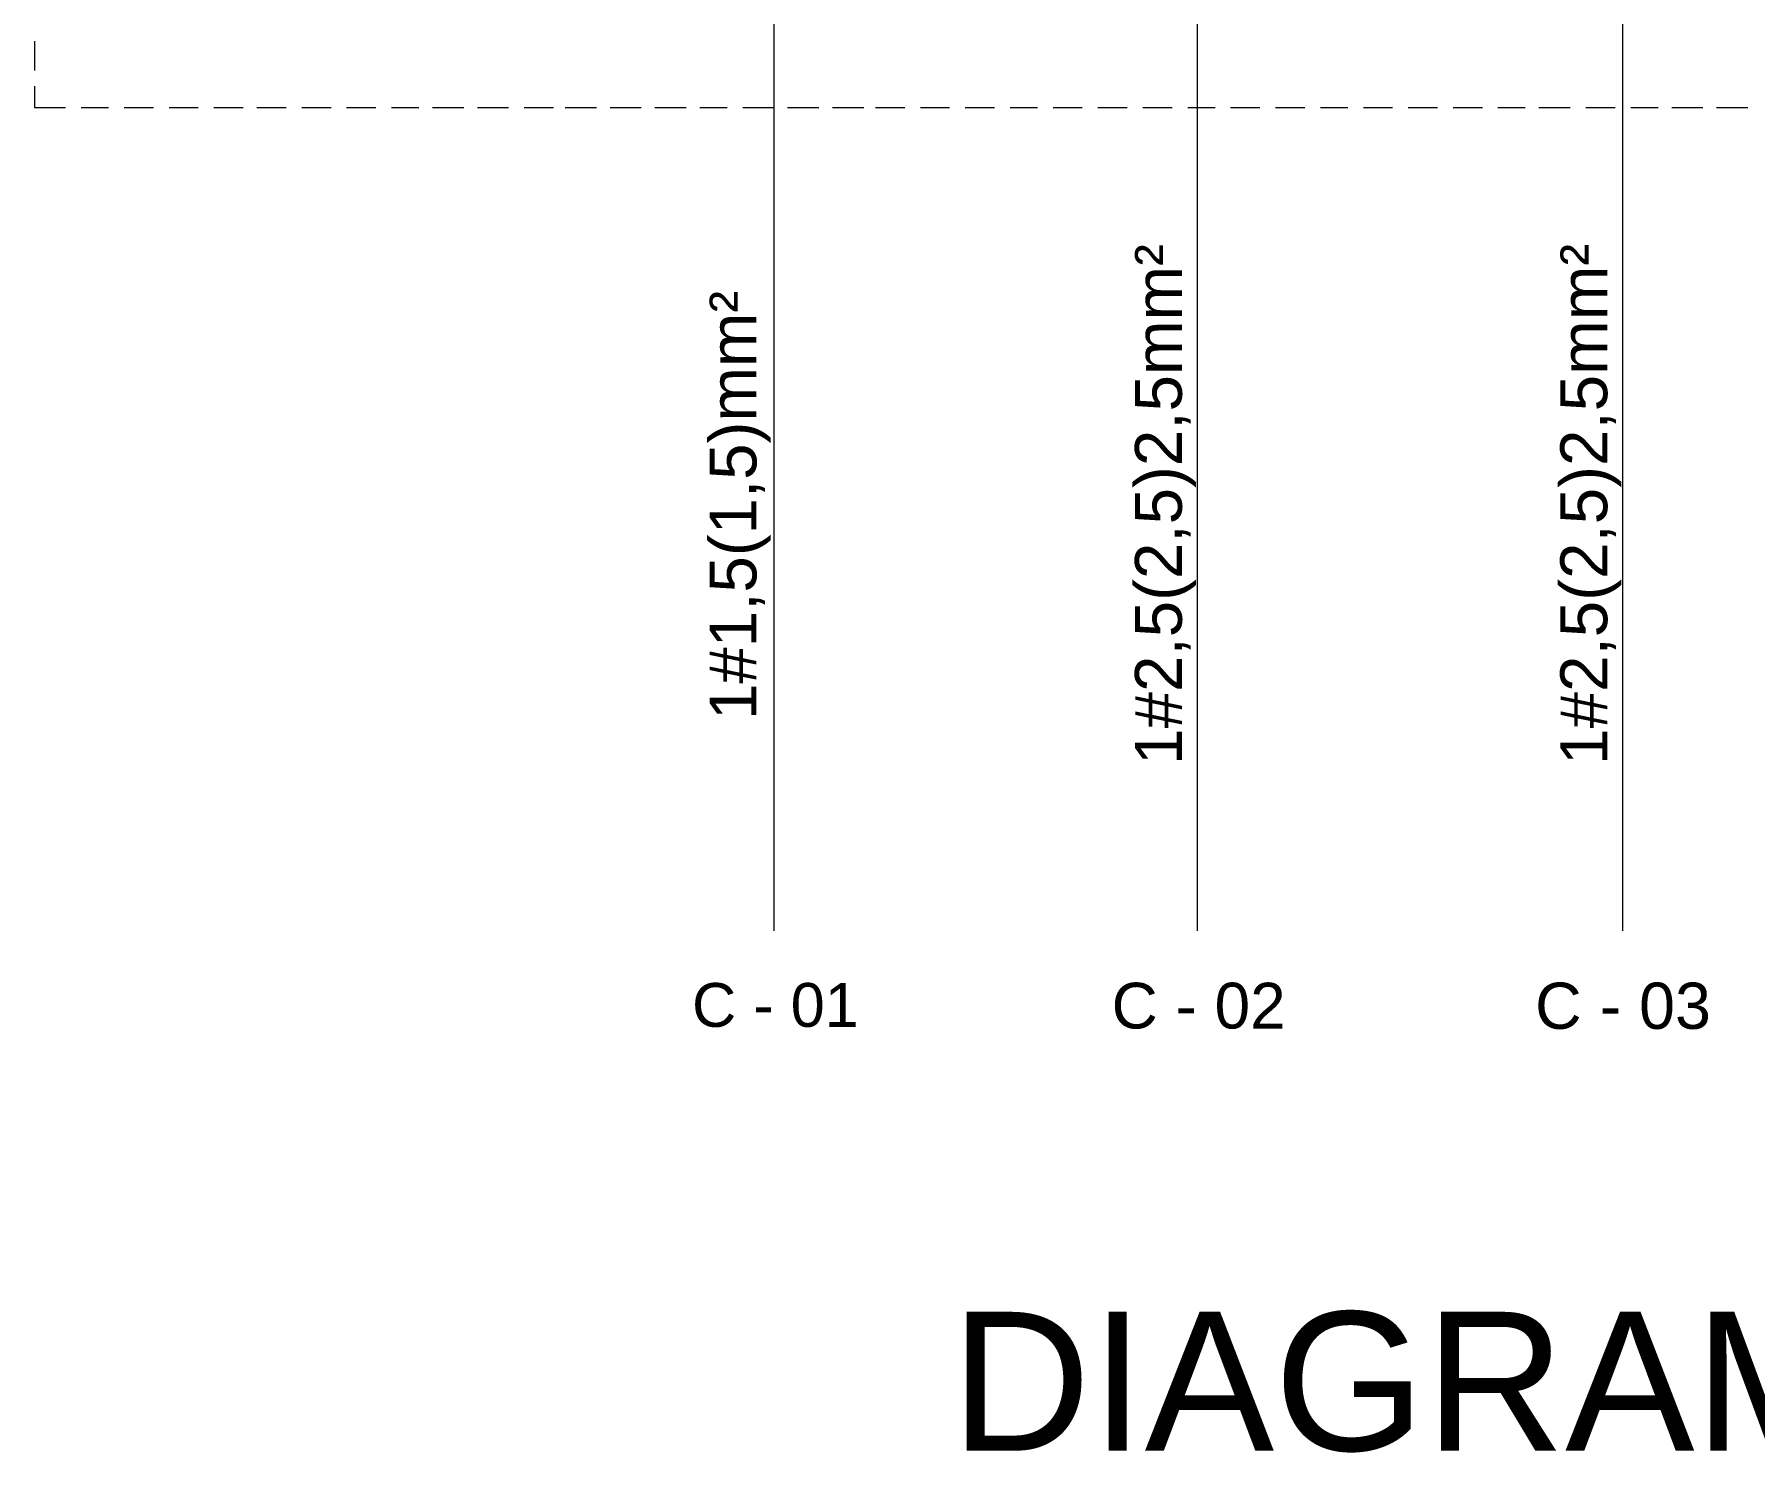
# Model space of a CAD drawing. Header units: millimetres. Extents: x 50 to 186, y -32 to 33.
# Drawn here: x 90.238 to 93.154, y 23.66 to 26.065 of the extents above; entities that cross this region are included whole.
import ezdxf

# ---------------------------------------------------------------- set-up
doc = ezdxf.new("R2010")
doc.units = ezdxf.units.MM
doc.layers.get('0').update_dxf_attribs({"lineweight": 30})
doc.styles.add('Arial0', font='arial.ttf', dxfattribs={"height": 3.14658})

msp = doc.modelspace()

# ---------------------------------------------------------------- linework, layer by layer
at = {"color": 7, "linetype": 'Continuous', "lineweight": 9, "true_color": 0x000007}
for points in [[(91.492, 24.5448), (91.492, 26.2154), (91.492, 26.2154)], [(92.2098, 24.5448), (92.2098, 26.2154), (92.2098, 26.2154)], [(92.931, 24.5448), (92.931, 26.2154), (92.931, 26.2154)]]:
    msp.add_lwpolyline(points, dxfattribs=at)
at = {"color": 6, "linetype": 'Continuous', "lineweight": 9, "true_color": 0x000006}
for points in [[(90.2383, 26.0533), (90.2383, 26.0037), (90.2383, 26.0037)], [(90.2383, 25.9772), (90.2383, 25.9408), (90.2912, 25.9408)], [(90.3177, 25.9408), (90.364, 25.9408), (90.364, 25.9408)], [(90.3904, 25.9408), (90.44, 25.9408), (90.44, 25.9408)], [(90.4665, 25.9408), (90.5161, 25.9408), (90.5161, 25.9408)], [(90.5426, 25.9408), (90.5922, 25.9408), (90.5922, 25.9408)], [(90.6154, 25.9408), (90.665, 25.9408), (90.665, 25.9408)], [(90.6915, 25.9408), (90.7411, 25.9408), (90.7411, 25.9408)], [(90.7675, 25.9408), (90.8172, 25.9408), (90.8172, 25.9408)], [(90.8436, 25.9408), (90.8899, 25.9408), (90.8899, 25.9408)], [(90.9131, 25.9408), (90.966, 25.9408), (90.966, 25.9408)], [(90.9892, 25.9408), (91.0421, 25.9408), (91.0421, 25.9408)], [(91.0686, 25.9408), (91.1182, 25.9408), (91.1182, 25.9408)], [(91.138, 25.9408), (91.191, 25.9408), (91.191, 25.9408)], [(91.2141, 25.9408), (91.267, 25.9408), (91.267, 25.9408)], [(91.2902, 25.9408), (91.3431, 25.9408), (91.3431, 25.9408)], [(91.3663, 25.9408), (91.4126, 25.9408), (91.4126, 25.9408)], [(91.4391, 25.9408), (91.492, 25.9408), (91.492, 25.9408)], [(91.5151, 25.9408), (91.5681, 25.9408), (91.5681, 25.9408)], [(91.5912, 25.9408), (91.6442, 25.9408), (91.6442, 25.9408)], [(91.664, 25.9408), (91.7136, 25.9408), (91.7136, 25.9408)], [(91.7401, 25.9408), (91.7897, 25.9408), (91.7897, 25.9408)], [(91.8162, 25.9408), (91.8658, 25.9408), (91.8658, 25.9408)], [(91.8922, 25.9408), (91.9386, 25.9408), (91.9386, 25.9408)], [(91.965, 25.9408), (92.0146, 25.9408), (92.0146, 25.9408)], [(92.0411, 25.9408), (92.0907, 25.9408), (92.0907, 25.9408)], [(92.1172, 25.9408), (92.1668, 25.9408), (92.1668, 25.9408)], [(92.1933, 25.9408), (92.2396, 25.9408), (92.2396, 25.9408)], [(92.2661, 25.9408), (92.3157, 25.9408), (92.3157, 25.9408)], [(92.3421, 25.9408), (92.3918, 25.9408), (92.3918, 25.9408)], [(92.4182, 25.9408), (92.4645, 25.9408), (92.4645, 25.9408)], [(92.491, 25.9408), (92.5406, 25.9408), (92.5406, 25.9408)], [(92.5671, 25.9408), (92.6167, 25.9408), (92.6167, 25.9408)], [(92.6432, 25.9408), (92.6928, 25.9408), (92.6928, 25.9408)], [(92.7192, 25.9408), (92.7656, 25.9408), (92.7656, 25.9408)], [(92.7887, 25.9408), (92.8416, 25.9408), (92.8416, 25.9408)], [(92.8681, 25.9408), (92.9177, 25.9408), (92.9177, 25.9408)], [(92.9442, 25.9408), (92.9905, 25.9408), (92.9905, 25.9408)], [(93.0137, 25.9408), (93.0666, 25.9408), (93.0666, 25.9408)], [(93.0897, 25.9408), (93.1427, 25.9408), (93.1427, 25.9408)]]:
    msp.add_lwpolyline(points, dxfattribs=at)

# ---------------------------------------------------------------- texts
at = {"color": 7, "true_color": 0x000007, "style": 'Arial0'}
for s, height, p in [('1#2,5(2,5)2,5mm²', 0.079563, (92.1834, 24.826)), ('1#2,5(2,5)2,5mm²', 0.079599, (92.9045, 24.826)), ('1#1,5(1,5)mm²', 0.079466, (91.4622, 24.9021))]:
    msp.add_text(s, height=height, rotation=90, dxfattribs=at).set_placement(p)
for s, height, p in [('C - 01', 0.07434, (91.353, 24.3817)), ('C - 02', 0.07757, (92.0643, 24.3789)), ('C - 03', 0.07837, (92.7821, 24.3783))]:
    msp.add_text(s, height=height, dxfattribs=at).set_placement(p)
at = {"color": 251, "true_color": 0x545454, "style": 'Arial0'}
msp.add_text('DIAGRAMA UNIFILAR', height=0.235458, dxfattribs=at).set_placement((91.7915, 23.663))

doc.saveas('drawing.dxf')
